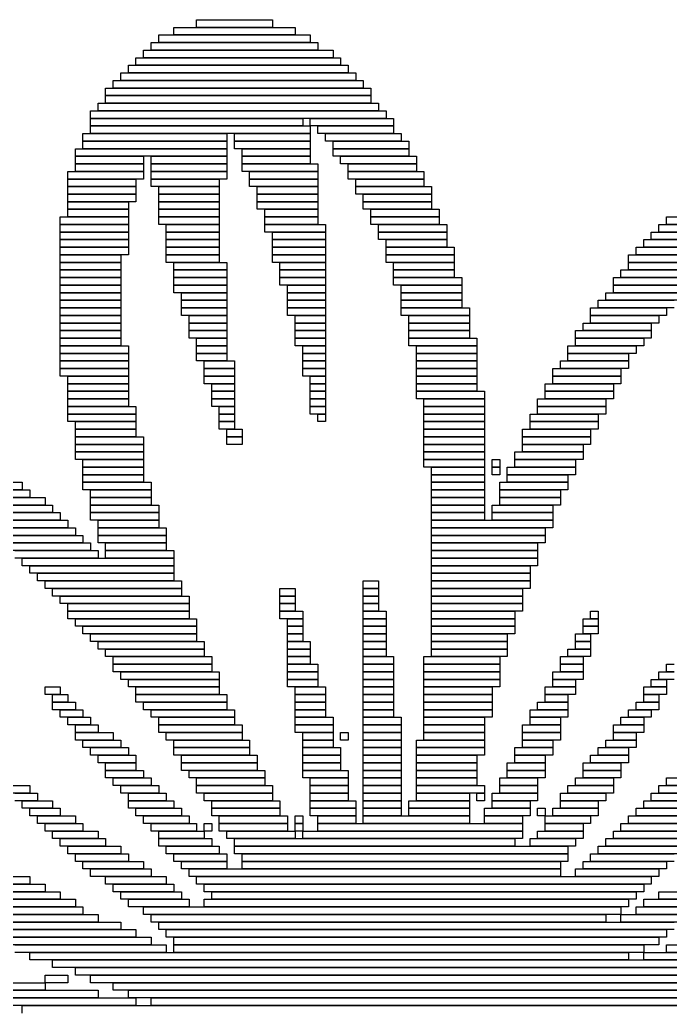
# Model space of a CAD drawing. Extents: x 369 to 655, y 312 to 713.
# Drawn here: x 464.7 to 550.5, y 582.5 to 713 of the extents above; entities that cross this region are included whole.
import ezdxf

# ---------------------------------------------------------------- set-up
doc = ezdxf.new("R2010")
doc.units = 0

msp = doc.modelspace()

# ---------------------------------------------------------------- linework, layer by layer
for p, q in [((488, 713), (498, 713)), ((488, 712), (488, 713)), ((498, 713), (498, 712)), ((485, 712), (501, 712)), ((485, 711), (485, 712)), ((498, 712), (488, 712)), ((501, 712), (501, 711)), ((482, 710), (504, 710)), ((482, 709), (482, 710)), ((483, 711), (503, 711)), ((483, 710), (483, 711)), ((503, 710), (483, 710)), ((501, 711), (485, 711)), ((503, 711), (503, 710)), ((504, 710), (504, 709)), ((481, 709), (506, 709)), ((481, 708), (481, 709)), ((504, 709), (482, 709)), ((506, 709), (506, 708)), ((480, 708), (507, 708)), ((480, 707), (480, 708)), ((506, 708), (481, 708)), ((507, 708), (507, 707)), ((479, 707), (508, 707)), ((479, 706), (479, 707)), ((507, 707), (480, 707)), ((508, 707), (508, 706)), ((477, 705), (510, 705)), ((477, 704), (477, 705)), ((478, 706), (509, 706)), ((478, 705), (478, 706)), ((509, 705), (478, 705)), ((508, 706), (479, 706)), ((509, 706), (509, 705)), ((510, 705), (510, 704)), ((476, 704), (511, 704)), ((476, 703), (476, 704)), ((510, 704), (477, 704)), ((511, 704), (511, 703)), ((511, 703), (476, 703)), ((476, 703), (511, 703)), ((476, 702), (476, 703)), ((511, 703), (511, 702)), ((474, 701), (513, 701)), ((474, 700), (474, 701)), ((475, 702), (512, 702)), ((475, 701), (475, 702)), ((512, 701), (475, 701)), ((511, 702), (476, 702)), ((512, 702), (512, 701)), ((513, 701), (513, 700)), ((513, 700), (474, 700)), ((474, 700), (502, 700)), ((474, 699), (474, 700)), ((502, 700), (502, 699)), ((503, 700), (514, 700)), ((503, 699), (503, 700)), ((514, 700), (514, 699)), ((502, 699), (474, 699)), ((474, 699), (503, 699)), ((474, 698), (474, 699)), ((514, 699), (503, 699)), ((503, 699), (503, 698)), ((504, 699), (514, 699)), ((504, 698), (504, 699)), ((514, 699), (514, 698)), ((473, 698), (492, 698)), ((473, 697), (473, 698)), ((492, 697), (473, 697)), ((473, 697), (492, 697)), ((473, 696), (473, 697)), ((503, 698), (474, 698)), ((492, 698), (492, 697)), ((492, 697), (492, 696)), ((493, 698), (503, 698)), ((493, 697), (493, 698)), ((503, 697), (493, 697)), ((493, 697), (503, 697)), ((493, 696), (493, 697)), ((503, 698), (503, 697)), ((503, 697), (503, 696)), ((514, 698), (504, 698)), ((505, 698), (515, 698)), ((505, 697), (505, 698)), ((515, 697), (505, 697)), ((506, 697), (516, 697)), ((506, 696), (506, 697)), ((515, 698), (515, 697)), ((516, 697), (516, 696)), ((472, 696), (492, 696)), ((472, 695), (472, 696)), ((492, 696), (473, 696)), ((492, 696), (492, 695)), ((503, 696), (493, 696)), ((494, 696), (503, 696)), ((494, 695), (494, 696)), ((503, 696), (503, 695)), ((516, 696), (506, 696)), ((506, 696), (516, 696)), ((506, 695), (506, 696)), ((516, 696), (516, 695)), ((492, 695), (472, 695)), ((472, 695), (481, 695)), ((472, 694), (472, 695)), ((481, 695), (481, 694)), ((482, 695), (492, 695)), ((482, 694), (482, 695)), ((492, 695), (492, 694)), ((503, 695), (494, 695)), ((494, 695), (503, 695)), ((494, 694), (494, 695)), ((503, 695), (503, 694)), ((516, 695), (506, 695)), ((507, 695), (517, 695)), ((507, 694), (507, 695)), ((517, 695), (517, 694)), ((471, 693), (481, 693)), ((471, 692), (471, 693)), ((481, 694), (472, 694)), ((472, 694), (481, 694)), ((472, 693), (472, 694)), ((481, 693), (472, 693)), ((481, 694), (481, 693)), ((481, 693), (481, 692)), ((492, 694), (482, 694)), ((482, 694), (492, 694)), ((482, 693), (482, 694)), ((492, 693), (482, 693)), ((482, 693), (492, 693)), ((482, 692), (482, 693)), ((492, 694), (492, 693)), ((492, 693), (492, 692)), ((503, 694), (494, 694)), ((494, 694), (504, 694)), ((494, 693), (494, 694)), ((504, 693), (494, 693)), ((495, 693), (504, 693)), ((495, 692), (495, 693)), ((504, 694), (504, 693)), ((504, 693), (504, 692)), ((517, 694), (507, 694)), ((508, 694), (517, 694)), ((508, 693), (508, 694)), ((517, 693), (508, 693)), ((508, 693), (518, 693)), ((508, 692), (508, 693)), ((517, 694), (517, 693)), ((518, 693), (518, 692)), ((481, 692), (471, 692)), ((471, 692), (480, 692)), ((471, 691), (471, 692)), ((480, 692), (480, 691)), ((492, 692), (482, 692)), ((482, 692), (491, 692)), ((482, 691), (482, 692)), ((491, 692), (491, 691)), ((504, 692), (495, 692)), ((495, 692), (504, 692)), ((495, 691), (495, 692)), ((504, 692), (504, 691)), ((518, 692), (508, 692)), ((509, 692), (518, 692)), ((509, 691), (509, 692)), ((518, 692), (518, 691)), ((480, 691), (471, 691)), ((471, 691), (480, 691)), ((471, 690), (471, 691)), ((480, 691), (480, 690)), ((491, 691), (482, 691)), ((483, 691), (491, 691)), ((483, 690), (483, 691)), ((491, 691), (491, 690)), ((504, 691), (495, 691)), ((496, 691), (504, 691)), ((496, 690), (496, 691)), ((504, 691), (504, 690)), ((518, 691), (509, 691)), ((509, 691), (519, 691)), ((509, 690), (509, 691)), ((519, 691), (519, 690)), ((480, 690), (471, 690)), ((471, 690), (480, 690)), ((471, 689), (471, 690)), ((480, 690), (480, 689)), ((491, 690), (483, 690)), ((483, 690), (491, 690)), ((483, 689), (483, 690)), ((491, 690), (491, 689)), ((504, 690), (496, 690)), ((496, 690), (504, 690)), ((496, 689), (496, 690)), ((504, 690), (504, 689)), ((519, 690), (509, 690)), ((510, 690), (519, 690)), ((510, 689), (510, 690)), ((519, 690), (519, 689)), ((480, 689), (471, 689)), ((471, 689), (479, 689)), ((471, 688), (471, 689)), ((479, 688), (471, 688)), ((471, 688), (479, 688)), ((471, 687), (471, 688)), ((479, 689), (479, 688)), ((479, 688), (479, 687)), ((491, 689), (483, 689)), ((483, 689), (491, 689)), ((483, 688), (483, 689)), ((491, 688), (483, 688)), ((483, 688), (491, 688)), ((483, 687), (483, 688)), ((491, 689), (491, 688)), ((491, 688), (491, 687)), ((504, 689), (496, 689)), ((496, 689), (504, 689)), ((496, 688), (496, 689)), ((504, 688), (496, 688)), ((497, 688), (504, 688)), ((497, 687), (497, 688)), ((504, 689), (504, 688)), ((504, 688), (504, 687)), ((519, 689), (510, 689)), ((510, 689), (519, 689)), ((510, 688), (510, 689)), ((519, 688), (510, 688)), ((511, 688), (520, 688)), ((511, 687), (511, 688)), ((519, 689), (519, 688)), ((520, 688), (520, 687)), ((470, 687), (479, 687)), ((470, 686), (470, 687)), ((479, 687), (471, 687)), ((479, 687), (479, 686)), ((491, 687), (483, 687)), ((483, 687), (491, 687)), ((483, 686), (483, 687)), ((491, 687), (491, 686)), ((504, 687), (497, 687)), ((497, 687), (504, 687)), ((497, 686), (497, 687)), ((504, 687), (504, 686)), ((520, 687), (511, 687)), ((511, 687), (520, 687)), ((511, 686), (511, 687)), ((520, 687), (520, 686)), ((550, 687), (562, 687)), ((550, 686), (550, 687)), ((479, 686), (470, 686)), ((470, 686), (479, 686)), ((470, 685), (470, 686)), ((479, 686), (479, 685)), ((491, 686), (483, 686)), ((484, 686), (491, 686)), ((484, 685), (484, 686)), ((491, 686), (491, 685)), ((504, 686), (497, 686)), ((497, 686), (505, 686)), ((497, 685), (497, 686)), ((505, 686), (505, 685)), ((520, 686), (511, 686)), ((512, 686), (521, 686)), ((512, 685), (512, 686)), ((521, 686), (521, 685)), ((549, 686), (561, 686)), ((549, 685), (549, 686)), ((562, 686), (550, 686)), ((479, 685), (470, 685)), ((470, 685), (479, 685)), ((470, 684), (470, 685)), ((479, 684), (470, 684)), ((470, 684), (479, 684)), ((470, 683), (470, 684)), ((479, 685), (479, 684)), ((479, 684), (479, 683)), ((491, 685), (484, 685)), ((484, 685), (491, 685)), ((484, 684), (484, 685)), ((491, 684), (484, 684)), ((484, 684), (491, 684)), ((484, 683), (484, 684)), ((491, 685), (491, 684)), ((491, 684), (491, 683)), ((505, 685), (497, 685)), ((498, 685), (505, 685)), ((498, 684), (498, 685)), ((505, 684), (498, 684)), ((498, 684), (505, 684)), ((498, 683), (498, 684)), ((505, 685), (505, 684)), ((505, 684), (505, 683)), ((521, 685), (512, 685)), ((512, 685), (521, 685)), ((512, 684), (512, 685)), ((521, 684), (512, 684)), ((513, 684), (521, 684)), ((513, 683), (513, 684)), ((521, 685), (521, 684)), ((521, 684), (521, 683)), ((547, 684), (558, 684)), ((547, 683), (547, 684)), ((548, 685), (560, 685)), ((548, 684), (548, 685)), ((560, 684), (548, 684)), ((561, 685), (549, 685)), ((479, 683), (470, 683)), ((470, 683), (479, 683)), ((470, 682), (470, 683)), ((479, 683), (479, 682)), ((491, 683), (484, 683)), ((484, 683), (491, 683)), ((484, 682), (484, 683)), ((491, 683), (491, 682)), ((505, 683), (498, 683)), ((498, 683), (505, 683)), ((498, 682), (498, 683)), ((505, 683), (505, 682)), ((521, 683), (513, 683)), ((513, 683), (522, 683)), ((513, 682), (513, 683)), ((522, 683), (522, 682)), ((546, 683), (557, 683)), ((546, 682), (546, 683)), ((558, 683), (547, 683)), ((479, 682), (470, 682)), ((470, 682), (478, 682)), ((470, 681), (470, 682)), ((478, 682), (478, 681)), ((491, 682), (484, 682)), ((484, 682), (491, 682)), ((484, 681), (484, 682)), ((491, 682), (491, 681)), ((505, 682), (498, 682)), ((498, 682), (505, 682)), ((498, 681), (498, 682)), ((505, 682), (505, 681)), ((522, 682), (513, 682)), ((513, 682), (522, 682)), ((513, 681), (513, 682)), ((522, 682), (522, 681)), ((545, 682), (556, 682)), ((545, 681), (545, 682)), ((557, 682), (546, 682)), ((478, 681), (470, 681)), ((470, 681), (478, 681)), ((470, 680), (470, 681)), ((478, 680), (470, 680)), ((470, 680), (478, 680)), ((470, 679), (470, 680)), ((478, 681), (478, 680)), ((478, 680), (478, 679)), ((491, 681), (484, 681)), ((485, 681), (492, 681)), ((485, 680), (485, 681)), ((492, 680), (485, 680)), ((485, 680), (492, 680)), ((485, 679), (485, 680)), ((492, 681), (492, 680)), ((492, 680), (492, 679)), ((505, 681), (498, 681)), ((499, 681), (505, 681)), ((499, 680), (499, 681)), ((505, 680), (499, 680)), ((499, 680), (505, 680)), ((499, 679), (499, 680)), ((505, 681), (505, 680)), ((505, 680), (505, 679)), ((522, 681), (513, 681)), ((514, 681), (522, 681)), ((514, 680), (514, 681)), ((522, 680), (514, 680)), ((514, 680), (522, 680)), ((514, 679), (514, 680)), ((522, 681), (522, 680)), ((522, 680), (522, 679)), ((544, 680), (554, 680)), ((544, 679), (544, 680)), ((556, 681), (545, 681)), ((545, 681), (555, 681)), ((545, 680), (545, 681)), ((555, 680), (545, 680)), ((478, 679), (470, 679)), ((470, 679), (478, 679)), ((470, 678), (470, 679)), ((478, 679), (478, 678)), ((492, 679), (485, 679)), ((485, 679), (492, 679)), ((485, 678), (485, 679)), ((492, 679), (492, 678)), ((505, 679), (499, 679)), ((499, 679), (505, 679)), ((499, 678), (499, 679)), ((505, 679), (505, 678)), ((522, 679), (514, 679)), ((514, 679), (523, 679)), ((514, 678), (514, 679)), ((523, 679), (523, 678)), ((543, 679), (553, 679)), ((543, 678), (543, 679)), ((554, 679), (544, 679)), ((478, 678), (470, 678)), ((470, 678), (478, 678)), ((470, 677), (470, 678)), ((478, 678), (478, 677)), ((492, 678), (485, 678)), ((485, 678), (492, 678)), ((485, 677), (485, 678)), ((492, 678), (492, 677)), ((505, 678), (499, 678)), ((500, 678), (505, 678)), ((500, 677), (500, 678)), ((505, 678), (505, 677)), ((523, 678), (514, 678)), ((515, 678), (523, 678)), ((515, 677), (515, 678)), ((523, 678), (523, 677)), ((553, 678), (543, 678)), ((543, 678), (552, 678)), ((543, 677), (543, 678)), ((478, 677), (470, 677)), ((470, 677), (478, 677)), ((470, 676), (470, 677)), ((478, 676), (470, 676)), ((470, 676), (478, 676)), ((470, 675), (470, 676)), ((478, 677), (478, 676)), ((478, 676), (478, 675)), ((492, 677), (485, 677)), ((486, 677), (492, 677)), ((486, 676), (486, 677)), ((492, 676), (486, 676)), ((486, 676), (492, 676)), ((486, 675), (486, 676)), ((492, 677), (492, 676)), ((492, 676), (492, 675)), ((505, 677), (500, 677)), ((500, 677), (505, 677)), ((500, 676), (500, 677)), ((505, 676), (500, 676)), ((500, 676), (505, 676)), ((500, 675), (500, 676)), ((505, 677), (505, 676)), ((505, 676), (505, 675)), ((523, 677), (515, 677)), ((515, 677), (523, 677)), ((515, 676), (515, 677)), ((523, 676), (515, 676)), ((515, 676), (523, 676)), ((515, 675), (515, 676)), ((523, 677), (523, 676)), ((523, 676), (523, 675)), ((541, 676), (551, 676)), ((541, 675), (541, 676)), ((542, 677), (552, 677)), ((542, 676), (542, 677)), ((552, 676), (542, 676)), ((552, 677), (543, 677)), ((478, 675), (470, 675)), ((470, 675), (478, 675)), ((470, 674), (470, 675)), ((478, 675), (478, 674)), ((492, 675), (486, 675)), ((486, 675), (492, 675)), ((486, 674), (486, 675)), ((492, 675), (492, 674)), ((505, 675), (500, 675)), ((500, 675), (505, 675)), ((500, 674), (500, 675)), ((505, 675), (505, 674)), ((523, 675), (515, 675)), ((515, 675), (524, 675)), ((515, 674), (515, 675)), ((524, 675), (524, 674)), ((540, 675), (550, 675)), ((540, 674), (540, 675)), ((551, 675), (541, 675)), ((550, 675), (550, 674)), ((478, 674), (470, 674)), ((470, 674), (478, 674)), ((470, 673), (470, 674)), ((478, 674), (478, 673)), ((492, 674), (486, 674)), ((487, 674), (492, 674)), ((487, 673), (487, 674)), ((492, 674), (492, 673)), ((505, 674), (500, 674)), ((501, 674), (505, 674)), ((501, 673), (501, 674)), ((505, 674), (505, 673)), ((524, 674), (515, 674)), ((516, 674), (524, 674)), ((516, 673), (516, 674)), ((524, 674), (524, 673)), ((550, 674), (540, 674)), ((540, 674), (549, 674)), ((540, 673), (540, 674)), ((549, 674), (549, 673)), ((478, 673), (470, 673)), ((470, 673), (478, 673)), ((470, 672), (470, 673)), ((478, 673), (478, 672)), ((492, 673), (487, 673)), ((487, 673), (492, 673)), ((487, 672), (487, 673)), ((492, 673), (492, 672)), ((505, 673), (501, 673)), ((501, 673), (505, 673)), ((501, 672), (501, 673)), ((505, 673), (505, 672)), ((524, 673), (516, 673)), ((516, 673), (524, 673)), ((516, 672), (516, 673)), ((524, 673), (524, 672)), ((539, 673), (548, 673)), ((539, 672), (539, 673)), ((549, 673), (540, 673)), ((548, 673), (548, 672)), ((478, 672), (470, 672)), ((470, 672), (478, 672)), ((470, 671), (470, 672)), ((478, 671), (470, 671)), ((470, 671), (478, 671)), ((470, 670), (470, 671)), ((478, 672), (478, 671)), ((478, 671), (478, 670)), ((492, 672), (487, 672)), ((487, 672), (492, 672)), ((487, 671), (487, 672)), ((492, 671), (487, 671)), ((488, 671), (492, 671)), ((488, 670), (488, 671)), ((492, 672), (492, 671)), ((492, 671), (492, 670)), ((505, 672), (501, 672)), ((501, 672), (505, 672)), ((501, 671), (501, 672)), ((505, 671), (501, 671)), ((501, 671), (505, 671)), ((501, 670), (501, 671)), ((505, 672), (505, 671)), ((505, 671), (505, 670)), ((524, 672), (516, 672)), ((516, 672), (524, 672)), ((516, 671), (516, 672)), ((524, 671), (516, 671)), ((516, 671), (525, 671)), ((516, 670), (516, 671)), ((524, 672), (524, 671)), ((525, 671), (525, 670)), ((538, 672), (548, 672)), ((538, 671), (538, 672)), ((548, 671), (538, 671)), ((538, 671), (547, 671)), ((538, 670), (538, 671)), ((548, 672), (539, 672)), ((547, 671), (547, 670)), ((548, 672), (548, 671)), ((478, 670), (470, 670)), ((470, 670), (479, 670)), ((470, 669), (470, 670)), ((479, 670), (479, 669)), ((492, 670), (488, 670)), ((488, 670), (492, 670)), ((488, 669), (488, 670)), ((492, 670), (492, 669)), ((505, 670), (501, 670)), ((502, 670), (505, 670)), ((502, 669), (502, 670)), ((505, 670), (505, 669)), ((525, 670), (516, 670)), ((517, 670), (525, 670)), ((517, 669), (517, 670)), ((525, 670), (525, 669)), ((537, 670), (546, 670)), ((537, 669), (537, 670)), ((547, 670), (538, 670)), ((546, 670), (546, 669)), ((479, 669), (470, 669)), ((470, 669), (479, 669)), ((470, 668), (470, 669)), ((479, 669), (479, 668)), ((492, 669), (488, 669)), ((488, 669), (492, 669)), ((488, 668), (488, 669)), ((492, 669), (492, 668)), ((505, 669), (502, 669)), ((502, 669), (505, 669)), ((502, 668), (502, 669)), ((505, 669), (505, 668)), ((525, 669), (517, 669)), ((517, 669), (525, 669)), ((517, 668), (517, 669)), ((525, 669), (525, 668)), ((546, 669), (537, 669)), ((537, 669), (545, 669)), ((537, 668), (537, 669)), ((545, 669), (545, 668)), ((479, 668), (470, 668)), ((470, 668), (479, 668)), ((470, 667), (470, 668)), ((479, 667), (470, 667)), ((470, 667), (479, 667)), ((470, 666), (470, 667)), ((479, 668), (479, 667)), ((479, 667), (479, 666)), ((492, 668), (488, 668)), ((489, 668), (493, 668)), ((489, 667), (489, 668)), ((493, 667), (489, 667)), ((489, 667), (493, 667)), ((489, 666), (489, 667)), ((493, 668), (493, 667)), ((493, 667), (493, 666)), ((505, 668), (502, 668)), ((502, 668), (505, 668)), ((502, 667), (502, 668)), ((505, 667), (502, 667)), ((502, 667), (505, 667)), ((502, 666), (502, 667)), ((505, 668), (505, 667)), ((505, 667), (505, 666)), ((525, 668), (517, 668)), ((517, 668), (525, 668)), ((517, 667), (517, 668)), ((525, 667), (517, 667)), ((517, 667), (525, 667)), ((517, 666), (517, 667)), ((525, 668), (525, 667)), ((525, 667), (525, 666)), ((535, 667), (544, 667)), ((535, 666), (535, 667)), ((536, 668), (545, 668)), ((536, 667), (536, 668)), ((545, 667), (536, 667)), ((545, 668), (537, 668)), ((544, 667), (544, 666)), ((545, 668), (545, 667)), ((479, 666), (470, 666)), ((471, 666), (479, 666)), ((471, 665), (471, 666)), ((479, 666), (479, 665)), ((493, 666), (489, 666)), ((489, 666), (493, 666)), ((489, 665), (489, 666)), ((493, 666), (493, 665)), ((505, 666), (502, 666)), ((503, 666), (505, 666)), ((503, 665), (503, 666)), ((505, 666), (505, 665)), ((525, 666), (517, 666)), ((517, 666), (525, 666)), ((517, 665), (517, 666)), ((525, 666), (525, 665)), ((544, 666), (535, 666)), ((535, 666), (544, 666)), ((535, 665), (535, 666)), ((544, 666), (544, 665)), ((479, 665), (471, 665)), ((471, 665), (479, 665)), ((471, 664), (471, 665)), ((479, 665), (479, 664)), ((493, 665), (489, 665)), ((490, 665), (493, 665)), ((490, 664), (490, 665)), ((493, 665), (493, 664)), ((505, 665), (503, 665)), ((503, 665), (505, 665)), ((503, 664), (503, 665)), ((505, 665), (505, 664)), ((525, 665), (517, 665)), ((517, 665), (525, 665)), ((517, 664), (517, 665)), ((525, 665), (525, 664)), ((534, 665), (543, 665)), ((534, 664), (534, 665)), ((544, 665), (535, 665)), ((543, 665), (543, 664)), ((479, 664), (471, 664)), ((471, 664), (479, 664)), ((471, 663), (471, 664)), ((479, 663), (471, 663)), ((471, 663), (479, 663)), ((471, 662), (471, 663)), ((479, 664), (479, 663)), ((479, 663), (479, 662)), ((493, 664), (490, 664)), ((490, 664), (493, 664)), ((490, 663), (490, 664)), ((493, 663), (490, 663)), ((490, 663), (493, 663)), ((490, 662), (490, 663)), ((493, 664), (493, 663)), ((493, 663), (493, 662)), ((505, 664), (503, 664)), ((503, 664), (505, 664)), ((503, 663), (503, 664)), ((505, 663), (503, 663)), ((503, 663), (505, 663)), ((503, 662), (503, 663)), ((505, 664), (505, 663)), ((505, 663), (505, 662)), ((525, 664), (517, 664)), ((517, 664), (526, 664)), ((517, 663), (517, 664)), ((526, 663), (517, 663)), ((518, 663), (526, 663)), ((518, 662), (518, 663)), ((526, 664), (526, 663)), ((526, 663), (526, 662)), ((533, 663), (542, 663)), ((533, 662), (533, 663)), ((543, 664), (534, 664)), ((534, 664), (543, 664)), ((534, 663), (534, 664)), ((543, 663), (534, 663)), ((542, 663), (542, 662)), ((543, 664), (543, 663)), ((479, 662), (471, 662)), ((471, 662), (480, 662)), ((471, 661), (471, 662)), ((480, 662), (480, 661)), ((493, 662), (490, 662)), ((491, 662), (493, 662)), ((491, 661), (491, 662)), ((493, 662), (493, 661)), ((505, 662), (503, 662)), ((503, 662), (505, 662)), ((503, 661), (503, 662)), ((505, 662), (505, 661)), ((526, 662), (518, 662)), ((518, 662), (526, 662)), ((518, 661), (518, 662)), ((526, 662), (526, 661)), ((542, 662), (533, 662)), ((533, 662), (542, 662)), ((533, 661), (533, 662)), ((542, 662), (542, 661)), ((480, 661), (471, 661)), ((471, 661), (480, 661)), ((471, 660), (471, 661)), ((480, 661), (480, 660)), ((493, 661), (491, 661)), ((491, 661), (493, 661)), ((491, 660), (491, 661)), ((493, 661), (493, 660)), ((505, 661), (503, 661)), ((504, 661), (505, 661)), ((504, 660), (504, 661)), ((505, 661), (505, 660)), ((526, 661), (518, 661)), ((518, 661), (526, 661)), ((518, 660), (518, 661)), ((526, 661), (526, 660)), ((532, 661), (541, 661)), ((532, 660), (532, 661)), ((542, 661), (533, 661)), ((541, 661), (541, 660)), ((480, 660), (471, 660)), ((472, 660), (480, 660)), ((472, 659), (472, 660)), ((480, 660), (480, 659)), ((493, 660), (491, 660)), ((491, 660), (493, 660)), ((491, 659), (491, 660)), ((493, 660), (493, 659)), ((505, 660), (504, 660)), ((526, 660), (518, 660)), ((518, 660), (526, 660)), ((518, 659), (518, 660)), ((526, 660), (526, 659)), ((541, 660), (532, 660)), ((532, 660), (541, 660)), ((532, 659), (532, 660)), ((541, 660), (541, 659)), ((480, 659), (472, 659)), ((472, 659), (480, 659)), ((472, 658), (472, 659)), ((480, 658), (472, 658)), ((472, 658), (481, 658)), ((472, 657), (472, 658)), ((480, 659), (480, 658)), ((481, 658), (481, 657)), ((493, 659), (491, 659)), ((492, 659), (494, 659)), ((492, 658), (492, 659)), ((494, 658), (492, 658)), ((492, 658), (494, 658)), ((492, 657), (492, 658)), ((494, 659), (494, 658)), ((494, 658), (494, 657)), ((526, 659), (518, 659)), ((518, 659), (526, 659)), ((518, 658), (518, 659)), ((526, 658), (518, 658)), ((518, 658), (526, 658)), ((518, 657), (518, 658)), ((526, 659), (526, 658)), ((526, 658), (526, 657)), ((531, 659), (540, 659)), ((531, 658), (531, 659)), ((540, 658), (531, 658)), ((531, 658), (540, 658)), ((531, 657), (531, 658)), ((541, 659), (532, 659)), ((540, 659), (540, 658)), ((540, 658), (540, 657)), ((481, 657), (472, 657)), ((472, 657), (481, 657)), ((472, 656), (472, 657)), ((481, 657), (481, 656)), ((494, 657), (492, 657)), ((526, 657), (518, 657)), ((518, 657), (526, 657)), ((518, 656), (518, 657)), ((526, 657), (526, 656)), ((540, 657), (531, 657)), ((531, 657), (539, 657)), ((531, 656), (531, 657)), ((539, 657), (539, 656)), ((481, 656), (472, 656)), ((472, 656), (481, 656)), ((472, 655), (472, 656)), ((481, 656), (481, 655)), ((526, 656), (518, 656)), ((518, 656), (526, 656)), ((518, 655), (518, 656)), ((526, 656), (526, 655)), ((530, 656), (539, 656)), ((530, 655), (530, 656)), ((539, 656), (531, 656)), ((539, 656), (539, 655)), ((481, 655), (472, 655)), ((473, 655), (481, 655)), ((473, 654), (473, 655)), ((481, 654), (473, 654)), ((473, 654), (481, 654)), ((473, 653), (473, 654)), ((481, 655), (481, 654)), ((481, 654), (481, 653)), ((526, 655), (518, 655)), ((518, 655), (526, 655)), ((518, 654), (518, 655)), ((526, 654), (518, 654)), ((519, 654), (526, 654)), ((519, 653), (519, 654)), ((526, 655), (526, 654)), ((526, 654), (526, 653)), ((527, 655), (528, 655)), ((527, 654), (527, 655)), ((528, 654), (527, 654)), ((527, 654), (528, 654)), ((527, 653), (527, 654)), ((528, 655), (528, 654)), ((528, 654), (528, 653)), ((529, 654), (538, 654)), ((529, 653), (529, 654)), ((539, 655), (530, 655)), ((530, 655), (538, 655)), ((530, 654), (530, 655)), ((538, 654), (530, 654)), ((538, 655), (538, 654)), ((538, 654), (538, 653)), ((481, 653), (473, 653)), ((473, 653), (481, 653)), ((473, 652), (473, 653)), ((481, 653), (481, 652)), ((526, 653), (519, 653)), ((519, 653), (526, 653)), ((519, 652), (519, 653)), ((526, 653), (526, 652)), ((528, 653), (527, 653)), ((538, 653), (529, 653)), ((529, 653), (537, 653)), ((529, 652), (529, 653)), ((537, 653), (537, 652)), ((452, 652), (465, 652)), ((465, 652), (465, 651)), ((481, 652), (473, 652)), ((473, 652), (482, 652)), ((473, 651), (473, 652)), ((482, 652), (482, 651)), ((526, 652), (519, 652)), ((519, 652), (526, 652)), ((519, 651), (519, 652)), ((526, 652), (526, 651)), ((528, 652), (537, 652)), ((528, 651), (528, 652)), ((537, 652), (529, 652)), ((537, 652), (537, 651)), ((465, 651), (452, 651)), ((454, 651), (466, 651)), ((466, 650), (454, 650)), ((455, 650), (468, 650)), ((466, 651), (466, 650)), ((468, 650), (468, 649)), ((482, 651), (473, 651)), ((474, 651), (482, 651)), ((474, 650), (474, 651)), ((482, 650), (474, 650)), ((474, 650), (482, 650)), ((474, 649), (474, 650)), ((482, 651), (482, 650)), ((482, 650), (482, 649)), ((526, 651), (519, 651)), ((519, 651), (526, 651)), ((519, 650), (519, 651)), ((526, 650), (519, 650)), ((519, 650), (526, 650)), ((519, 649), (519, 650)), ((526, 651), (526, 650)), ((526, 650), (526, 649)), ((537, 651), (528, 651)), ((528, 651), (536, 651)), ((528, 650), (528, 651)), ((536, 650), (528, 650)), ((528, 650), (536, 650)), ((528, 649), (528, 650)), ((536, 651), (536, 650)), ((536, 650), (536, 649)), ((468, 649), (455, 649)), ((456, 649), (469, 649)), ((469, 649), (469, 648)), ((482, 649), (474, 649)), ((474, 649), (483, 649)), ((474, 648), (474, 649)), ((483, 649), (483, 648)), ((526, 649), (519, 649)), ((519, 649), (526, 649)), ((519, 648), (519, 649)), ((526, 649), (526, 648)), ((527, 649), (535, 649)), ((527, 648), (527, 649)), ((536, 649), (528, 649)), ((535, 649), (535, 648)), ((469, 648), (456, 648)), ((458, 648), (470, 648)), ((470, 648), (470, 647)), ((483, 648), (474, 648)), ((474, 648), (483, 648)), ((474, 647), (474, 648)), ((483, 648), (483, 647)), ((526, 648), (519, 648)), ((519, 648), (526, 648)), ((519, 647), (519, 648)), ((526, 648), (526, 647)), ((535, 648), (527, 648)), ((527, 648), (535, 648)), ((527, 647), (527, 648)), ((535, 648), (535, 647)), ((470, 647), (458, 647)), ((459, 647), (471, 647)), ((471, 646), (459, 646)), ((460, 646), (472, 646)), ((471, 647), (471, 646)), ((472, 646), (472, 645)), ((483, 647), (474, 647)), ((475, 647), (483, 647)), ((475, 646), (475, 647)), ((483, 646), (475, 646)), ((475, 646), (484, 646)), ((475, 645), (475, 646)), ((483, 647), (483, 646)), ((484, 646), (484, 645)), ((526, 647), (519, 647)), ((519, 647), (535, 647)), ((519, 646), (519, 647)), ((535, 646), (519, 646)), ((519, 646), (534, 646)), ((519, 645), (519, 646)), ((535, 647), (527, 647)), ((534, 646), (534, 645)), ((535, 647), (535, 646)), ((472, 645), (460, 645)), ((462, 645), (473, 645)), ((473, 645), (473, 644)), ((484, 645), (475, 645)), ((475, 645), (484, 645)), ((475, 644), (475, 645)), ((484, 645), (484, 644)), ((534, 645), (519, 645)), ((519, 645), (534, 645)), ((519, 644), (519, 645)), ((534, 645), (534, 644)), ((473, 644), (462, 644)), ((463, 644), (474, 644)), ((474, 644), (474, 643)), ((484, 644), (475, 644)), ((476, 644), (484, 644)), ((476, 643), (476, 644)), ((484, 644), (484, 643)), ((534, 644), (519, 644)), ((519, 644), (533, 644)), ((519, 643), (519, 644)), ((533, 644), (533, 643)), ((474, 643), (463, 643)), ((464, 643), (475, 643)), ((475, 643), (475, 642)), ((484, 643), (476, 643)), ((476, 643), (485, 643)), ((476, 642), (476, 643)), ((485, 643), (485, 642)), ((533, 643), (519, 643)), ((519, 643), (533, 643)), ((519, 642), (519, 643)), ((533, 643), (533, 642)), ((475, 642), (464, 642)), ((465, 642), (485, 642)), ((465, 641), (465, 642)), ((485, 641), (465, 641)), ((466, 641), (485, 641)), ((466, 640), (466, 641)), ((485, 642), (476, 642)), ((485, 642), (485, 641)), ((485, 641), (485, 640)), ((533, 642), (519, 642)), ((519, 642), (533, 642)), ((519, 641), (519, 642)), ((533, 641), (519, 641)), ((519, 641), (532, 641)), ((519, 640), (519, 641)), ((532, 641), (532, 640)), ((533, 642), (533, 641)), ((485, 640), (466, 640)), ((467, 640), (485, 640)), ((467, 639), (467, 640)), ((485, 640), (485, 639)), ((532, 640), (519, 640)), ((519, 640), (532, 640)), ((519, 639), (519, 640)), ((532, 640), (532, 639)), ((485, 639), (467, 639)), ((468, 639), (486, 639)), ((468, 638), (468, 639)), ((486, 639), (486, 638)), ((510, 639), (512, 639)), ((510, 638), (510, 639)), ((512, 639), (512, 638)), ((532, 639), (519, 639)), ((519, 639), (532, 639)), ((519, 638), (519, 639)), ((532, 639), (532, 638)), ((486, 638), (468, 638)), ((469, 638), (486, 638)), ((469, 637), (469, 638)), ((486, 637), (469, 637)), ((470, 637), (487, 637)), ((470, 636), (470, 637)), ((486, 638), (486, 637)), ((487, 637), (487, 636)), ((499, 638), (501, 638)), ((499, 637), (499, 638)), ((501, 637), (499, 637)), ((499, 637), (501, 637)), ((499, 636), (499, 637)), ((501, 638), (501, 637)), ((501, 637), (501, 636)), ((512, 638), (510, 638)), ((510, 638), (512, 638)), ((510, 637), (510, 638)), ((512, 637), (510, 637)), ((510, 637), (512, 637)), ((510, 636), (510, 637)), ((512, 638), (512, 637)), ((512, 637), (512, 636)), ((532, 638), (519, 638)), ((519, 638), (531, 638)), ((519, 637), (519, 638)), ((531, 637), (519, 637)), ((519, 637), (531, 637)), ((519, 636), (519, 637)), ((531, 638), (531, 637)), ((531, 637), (531, 636)), ((487, 636), (470, 636)), ((471, 636), (487, 636)), ((471, 635), (471, 636)), ((487, 636), (487, 635)), ((501, 636), (499, 636)), ((499, 636), (501, 636)), ((499, 635), (499, 636)), ((501, 636), (501, 635)), ((512, 636), (510, 636)), ((510, 636), (512, 636)), ((510, 635), (510, 636)), ((512, 636), (512, 635)), ((531, 636), (519, 636)), ((519, 636), (531, 636)), ((519, 635), (519, 636)), ((531, 636), (531, 635)), ((487, 635), (471, 635)), ((471, 635), (487, 635)), ((471, 634), (471, 635)), ((487, 635), (487, 634)), ((501, 635), (499, 635)), ((499, 635), (502, 635)), ((499, 634), (499, 635)), ((502, 635), (502, 634)), ((512, 635), (510, 635)), ((510, 635), (513, 635)), ((510, 634), (510, 635)), ((513, 635), (513, 634)), ((531, 635), (519, 635)), ((519, 635), (530, 635)), ((519, 634), (519, 635)), ((530, 635), (530, 634)), ((540, 635), (541, 635)), ((540, 634), (540, 635)), ((541, 635), (541, 634)), ((487, 634), (471, 634)), ((472, 634), (488, 634)), ((472, 633), (472, 634)), ((488, 633), (472, 633)), ((473, 633), (488, 633)), ((473, 632), (473, 633)), ((488, 634), (488, 633)), ((488, 633), (488, 632)), ((502, 634), (499, 634)), ((500, 634), (502, 634)), ((500, 633), (500, 634)), ((502, 633), (500, 633)), ((500, 633), (502, 633)), ((500, 632), (500, 633)), ((502, 634), (502, 633)), ((502, 633), (502, 632)), ((513, 634), (510, 634)), ((510, 634), (513, 634)), ((510, 633), (510, 634)), ((513, 633), (510, 633)), ((510, 633), (513, 633)), ((510, 632), (510, 633)), ((513, 634), (513, 633)), ((513, 633), (513, 632)), ((530, 634), (519, 634)), ((519, 634), (530, 634)), ((519, 633), (519, 634)), ((530, 633), (519, 633)), ((519, 633), (530, 633)), ((519, 632), (519, 633)), ((530, 634), (530, 633)), ((530, 633), (530, 632)), ((539, 634), (541, 634)), ((539, 633), (539, 634)), ((541, 633), (539, 633)), ((539, 633), (541, 633)), ((539, 632), (539, 633)), ((541, 634), (540, 634)), ((541, 634), (541, 633)), ((541, 633), (541, 632)), ((488, 632), (473, 632)), ((474, 632), (488, 632)), ((474, 631), (474, 632)), ((488, 632), (488, 631)), ((502, 632), (500, 632)), ((500, 632), (502, 632)), ((500, 631), (500, 632)), ((502, 632), (502, 631)), ((513, 632), (510, 632)), ((510, 632), (513, 632)), ((510, 631), (510, 632)), ((513, 632), (513, 631)), ((530, 632), (519, 632)), ((519, 632), (529, 632)), ((519, 631), (519, 632)), ((529, 632), (529, 631)), ((538, 632), (540, 632)), ((538, 631), (538, 632)), ((541, 632), (539, 632)), ((540, 632), (540, 631)), ((488, 631), (474, 631)), ((475, 631), (489, 631)), ((475, 630), (475, 631)), ((489, 631), (489, 630)), ((502, 631), (500, 631)), ((500, 631), (503, 631)), ((500, 630), (500, 631)), ((503, 631), (503, 630)), ((513, 631), (510, 631)), ((510, 631), (513, 631)), ((510, 630), (510, 631)), ((513, 631), (513, 630)), ((529, 631), (519, 631)), ((519, 631), (529, 631)), ((519, 630), (519, 631)), ((529, 631), (529, 630)), ((540, 631), (538, 631)), ((538, 631), (540, 631)), ((538, 630), (538, 631)), ((540, 631), (540, 630)), ((489, 630), (475, 630)), ((476, 630), (489, 630)), ((476, 629), (476, 630)), ((489, 630), (489, 629)), ((503, 630), (500, 630)), ((500, 630), (503, 630)), ((500, 629), (500, 630)), ((503, 630), (503, 629)), ((513, 630), (510, 630)), ((510, 630), (513, 630)), ((510, 629), (510, 630)), ((513, 630), (513, 629)), ((529, 630), (519, 630)), ((519, 630), (529, 630)), ((519, 629), (519, 630)), ((529, 630), (529, 629)), ((537, 630), (540, 630)), ((537, 629), (537, 630)), ((540, 630), (538, 630)), ((540, 630), (540, 629)), ((489, 629), (476, 629)), ((477, 629), (490, 629)), ((477, 628), (477, 629)), ((490, 628), (477, 628)), ((477, 628), (490, 628)), ((477, 627), (477, 628)), ((490, 629), (490, 628)), ((490, 628), (490, 627)), ((503, 629), (500, 629)), ((500, 629), (503, 629)), ((500, 628), (500, 629)), ((503, 628), (500, 628)), ((500, 628), (504, 628)), ((500, 627), (500, 628)), ((503, 629), (503, 628)), ((504, 628), (504, 627)), ((513, 629), (510, 629)), ((510, 629), (514, 629)), ((510, 628), (510, 629)), ((514, 628), (510, 628)), ((510, 628), (514, 628)), ((510, 627), (510, 628)), ((514, 629), (514, 628)), ((514, 628), (514, 627)), ((518, 629), (528, 629)), ((518, 628), (518, 629)), ((528, 628), (518, 628)), ((518, 628), (528, 628)), ((518, 627), (518, 628)), ((529, 629), (519, 629)), ((528, 629), (528, 628)), ((528, 628), (528, 627)), ((536, 629), (539, 629)), ((536, 628), (536, 629)), ((539, 628), (536, 628)), ((536, 628), (539, 628)), ((536, 627), (536, 628)), ((540, 629), (537, 629)), ((539, 629), (539, 628)), ((539, 628), (539, 627)), ((550, 628), (551, 628)), ((550, 627), (550, 628)), ((490, 627), (477, 627)), ((478, 627), (491, 627)), ((478, 626), (478, 627)), ((491, 627), (491, 626)), ((504, 627), (500, 627)), ((500, 627), (504, 627)), ((500, 626), (500, 627)), ((504, 627), (504, 626)), ((514, 627), (510, 627)), ((510, 627), (514, 627)), ((510, 626), (510, 627)), ((514, 627), (514, 626)), ((528, 627), (518, 627)), ((518, 627), (528, 627)), ((518, 626), (518, 627)), ((528, 627), (528, 626)), ((535, 627), (539, 627)), ((535, 626), (535, 627)), ((539, 627), (536, 627)), ((539, 627), (539, 626)), ((549, 627), (551, 627)), ((549, 626), (549, 627)), ((551, 627), (550, 627)), ((491, 626), (478, 626)), ((479, 626), (491, 626)), ((479, 625), (479, 626)), ((491, 626), (491, 625)), ((504, 626), (500, 626)), ((500, 626), (504, 626)), ((500, 625), (500, 626)), ((504, 626), (504, 625)), ((514, 626), (510, 626)), ((510, 626), (514, 626)), ((510, 625), (510, 626)), ((514, 626), (514, 625)), ((528, 626), (518, 626)), ((518, 626), (528, 626)), ((518, 625), (518, 626)), ((528, 626), (528, 625)), ((539, 626), (535, 626)), ((535, 626), (538, 626)), ((535, 625), (535, 626)), ((538, 626), (538, 625)), ((548, 626), (550, 626)), ((548, 625), (548, 626)), ((551, 626), (549, 626)), ((550, 626), (550, 625)), ((468, 625), (470, 625)), ((468, 624), (468, 625)), ((470, 624), (468, 624)), ((469, 624), (471, 624)), ((469, 623), (469, 624)), ((470, 625), (470, 624)), ((471, 624), (471, 623)), ((491, 625), (479, 625)), ((480, 625), (491, 625)), ((480, 624), (480, 625)), ((491, 624), (480, 624)), ((480, 624), (492, 624)), ((480, 623), (480, 624)), ((491, 625), (491, 624)), ((492, 624), (492, 623)), ((504, 625), (500, 625)), ((501, 625), (505, 625)), ((501, 624), (501, 625)), ((505, 624), (501, 624)), ((501, 624), (505, 624)), ((501, 623), (501, 624)), ((505, 625), (505, 624)), ((505, 624), (505, 623)), ((514, 625), (510, 625)), ((510, 625), (514, 625)), ((510, 624), (510, 625)), ((514, 624), (510, 624)), ((510, 624), (514, 624)), ((510, 623), (510, 624)), ((514, 625), (514, 624)), ((514, 624), (514, 623)), ((528, 625), (518, 625)), ((518, 625), (527, 625)), ((518, 624), (518, 625)), ((527, 624), (518, 624)), ((518, 624), (527, 624)), ((518, 623), (518, 624)), ((527, 625), (527, 624)), ((527, 624), (527, 623)), ((534, 625), (538, 625)), ((534, 624), (534, 625)), ((538, 624), (534, 624)), ((534, 624), (537, 624)), ((534, 623), (534, 624)), ((538, 625), (535, 625)), ((537, 624), (537, 623)), ((538, 625), (538, 624)), ((547, 625), (550, 625)), ((547, 624), (547, 625)), ((550, 624), (547, 624)), ((547, 624), (549, 624)), ((547, 623), (547, 624)), ((550, 625), (548, 625)), ((549, 624), (549, 623)), ((550, 625), (550, 624)), ((471, 623), (469, 623)), ((469, 623), (472, 623)), ((469, 622), (469, 623)), ((472, 623), (472, 622)), ((492, 623), (480, 623)), ((481, 623), (492, 623)), ((481, 622), (481, 623)), ((492, 623), (492, 622)), ((505, 623), (501, 623)), ((501, 623), (505, 623)), ((501, 622), (501, 623)), ((505, 623), (505, 622)), ((514, 623), (510, 623)), ((510, 623), (514, 623)), ((510, 622), (510, 623)), ((514, 623), (514, 622)), ((527, 623), (518, 623)), ((518, 623), (527, 623)), ((518, 622), (518, 623)), ((527, 623), (527, 622)), ((533, 623), (537, 623)), ((533, 622), (533, 623)), ((537, 623), (534, 623)), ((537, 623), (537, 622)), ((546, 623), (549, 623)), ((546, 622), (546, 623)), ((549, 623), (547, 623)), ((549, 623), (549, 622)), ((472, 622), (469, 622)), ((470, 622), (473, 622)), ((470, 621), (470, 622)), ((473, 622), (473, 621)), ((492, 622), (481, 622)), ((482, 622), (493, 622)), ((482, 621), (482, 622)), ((493, 622), (493, 621)), ((505, 622), (501, 622)), ((501, 622), (505, 622)), ((501, 621), (501, 622)), ((505, 622), (505, 621)), ((514, 622), (510, 622)), ((510, 622), (514, 622)), ((510, 621), (510, 622)), ((514, 622), (514, 621)), ((527, 622), (518, 622)), ((518, 622), (527, 622)), ((518, 621), (518, 622)), ((527, 622), (527, 621)), ((532, 622), (537, 622)), ((532, 621), (532, 622)), ((537, 622), (533, 622)), ((537, 622), (537, 621)), ((545, 622), (548, 622)), ((545, 621), (545, 622)), ((549, 622), (546, 622)), ((548, 622), (548, 621)), ((473, 621), (470, 621)), ((471, 621), (474, 621)), ((471, 620), (471, 621)), ((474, 620), (471, 620)), ((472, 620), (475, 620)), ((472, 619), (472, 620)), ((474, 621), (474, 620)), ((475, 620), (475, 619)), ((493, 621), (482, 621)), ((483, 621), (493, 621)), ((483, 620), (483, 621)), ((493, 620), (483, 620)), ((483, 620), (494, 620)), ((483, 619), (483, 620)), ((493, 621), (493, 620)), ((494, 620), (494, 619)), ((505, 621), (501, 621)), ((501, 621), (506, 621)), ((501, 620), (501, 621)), ((506, 620), (501, 620)), ((501, 620), (506, 620)), ((501, 619), (501, 620)), ((506, 621), (506, 620)), ((506, 620), (506, 619)), ((514, 621), (510, 621)), ((510, 621), (515, 621)), ((510, 620), (510, 621)), ((515, 620), (510, 620)), ((510, 620), (515, 620)), ((510, 619), (510, 620)), ((515, 621), (515, 620)), ((515, 620), (515, 619)), ((527, 621), (518, 621)), ((518, 621), (526, 621)), ((518, 620), (518, 621)), ((526, 620), (518, 620)), ((518, 620), (526, 620)), ((518, 619), (518, 620)), ((526, 621), (526, 620)), ((526, 620), (526, 619)), ((531, 620), (536, 620)), ((531, 619), (531, 620)), ((537, 621), (532, 621)), ((532, 621), (536, 621)), ((532, 620), (532, 621)), ((536, 620), (532, 620)), ((536, 621), (536, 620)), ((536, 620), (536, 619)), ((543, 620), (547, 620)), ((543, 619), (543, 620)), ((544, 621), (547, 621)), ((544, 620), (544, 621)), ((547, 620), (544, 620)), ((548, 621), (545, 621)), ((547, 621), (547, 620)), ((547, 620), (547, 619)), ((475, 619), (472, 619)), ((472, 619), (477, 619)), ((472, 618), (472, 619)), ((477, 619), (477, 618)), ((494, 619), (483, 619)), ((484, 619), (494, 619)), ((484, 618), (484, 619)), ((494, 619), (494, 618)), ((506, 619), (501, 619)), ((502, 619), (506, 619)), ((502, 618), (502, 619)), ((506, 619), (506, 618)), ((507, 619), (508, 619)), ((507, 618), (507, 619)), ((508, 619), (508, 618)), ((515, 619), (510, 619)), ((510, 619), (515, 619)), ((510, 618), (510, 619)), ((515, 619), (515, 618)), ((526, 619), (518, 619)), ((518, 619), (526, 619)), ((518, 618), (518, 619)), ((526, 619), (526, 618)), ((536, 619), (531, 619)), ((531, 619), (536, 619)), ((531, 618), (531, 619)), ((536, 619), (536, 618)), ((547, 619), (543, 619)), ((543, 619), (546, 619)), ((543, 618), (543, 619)), ((546, 619), (546, 618)), ((477, 618), (472, 618)), ((473, 618), (478, 618)), ((473, 617), (473, 618)), ((478, 618), (478, 617)), ((494, 618), (484, 618)), ((485, 618), (495, 618)), ((485, 617), (485, 618)), ((495, 618), (495, 617)), ((506, 618), (502, 618)), ((502, 618), (506, 618)), ((502, 617), (502, 618)), ((506, 618), (506, 617)), ((508, 618), (507, 618)), ((515, 618), (510, 618)), ((510, 618), (515, 618)), ((510, 617), (510, 618)), ((515, 618), (515, 617)), ((517, 618), (526, 618)), ((517, 617), (517, 618)), ((526, 618), (518, 618)), ((526, 618), (526, 617)), ((536, 618), (531, 618)), ((531, 618), (535, 618)), ((531, 617), (531, 618)), ((535, 618), (535, 617)), ((542, 618), (546, 618)), ((542, 617), (542, 618)), ((546, 618), (543, 618)), ((546, 618), (546, 617)), ((478, 617), (473, 617)), ((474, 617), (479, 617)), ((474, 616), (474, 617)), ((479, 616), (474, 616)), ((475, 616), (480, 616)), ((475, 615), (475, 616)), ((479, 617), (479, 616)), ((480, 616), (480, 615)), ((495, 617), (485, 617)), ((485, 617), (495, 617)), ((485, 616), (485, 617)), ((495, 616), (485, 616)), ((486, 616), (496, 616)), ((486, 615), (486, 616)), ((495, 617), (495, 616)), ((496, 616), (496, 615)), ((506, 617), (502, 617)), ((502, 617), (507, 617)), ((502, 616), (502, 617)), ((507, 616), (502, 616)), ((502, 616), (507, 616)), ((502, 615), (502, 616)), ((507, 617), (507, 616)), ((507, 616), (507, 615)), ((515, 617), (510, 617)), ((510, 617), (515, 617)), ((510, 616), (510, 617)), ((515, 616), (510, 616)), ((510, 616), (515, 616)), ((510, 615), (510, 616)), ((515, 617), (515, 616)), ((515, 616), (515, 615)), ((526, 617), (517, 617)), ((517, 617), (526, 617)), ((517, 616), (517, 617)), ((526, 616), (517, 616)), ((517, 616), (525, 616)), ((517, 615), (517, 616)), ((525, 616), (525, 615)), ((526, 617), (526, 616)), ((530, 617), (535, 617)), ((530, 616), (530, 617)), ((535, 616), (530, 616)), ((530, 616), (534, 616)), ((530, 615), (530, 616)), ((535, 617), (531, 617)), ((534, 616), (534, 615)), ((535, 617), (535, 616)), ((540, 616), (545, 616)), ((540, 615), (540, 616)), ((541, 617), (545, 617)), ((541, 616), (541, 617)), ((545, 616), (541, 616)), ((546, 617), (542, 617)), ((545, 617), (545, 616)), ((545, 616), (545, 615)), ((480, 615), (475, 615)), ((476, 615), (480, 615)), ((476, 614), (476, 615)), ((480, 615), (480, 614)), ((496, 615), (486, 615)), ((486, 615), (496, 615)), ((486, 614), (486, 615)), ((496, 615), (496, 614)), ((507, 615), (502, 615)), ((502, 615), (507, 615)), ((502, 614), (502, 615)), ((507, 615), (507, 614)), ((515, 615), (510, 615)), ((510, 615), (515, 615)), ((510, 614), (510, 615)), ((515, 615), (515, 614)), ((525, 615), (517, 615)), ((517, 615), (525, 615)), ((517, 614), (517, 615)), ((525, 615), (525, 614)), ((529, 615), (534, 615)), ((529, 614), (529, 615)), ((534, 615), (530, 615)), ((534, 615), (534, 614)), ((539, 615), (544, 615)), ((539, 614), (539, 615)), ((545, 615), (540, 615)), ((544, 615), (544, 614)), ((480, 614), (476, 614)), ((476, 614), (481, 614)), ((476, 613), (476, 614)), ((481, 614), (481, 613)), ((496, 614), (486, 614)), ((487, 614), (497, 614)), ((487, 613), (487, 614)), ((497, 614), (497, 613)), ((507, 614), (502, 614)), ((502, 614), (508, 614)), ((502, 613), (502, 614)), ((508, 614), (508, 613)), ((515, 614), (510, 614)), ((510, 614), (515, 614)), ((510, 613), (510, 614)), ((515, 614), (515, 613)), ((525, 614), (517, 614)), ((517, 614), (525, 614)), ((517, 613), (517, 614)), ((525, 614), (525, 613)), ((534, 614), (529, 614)), ((529, 614), (534, 614)), ((529, 613), (529, 614)), ((534, 614), (534, 613)), ((544, 614), (539, 614)), ((539, 614), (544, 614)), ((539, 613), (539, 614)), ((544, 614), (544, 613)), ((481, 613), (476, 613)), ((477, 613), (482, 613)), ((477, 612), (477, 613)), ((482, 613), (482, 612)), ((497, 613), (487, 613)), ((488, 613), (497, 613)), ((488, 612), (488, 613)), ((497, 613), (497, 612)), ((508, 613), (502, 613)), ((503, 613), (508, 613)), ((503, 612), (503, 613)), ((508, 613), (508, 612)), ((515, 613), (510, 613)), ((510, 613), (515, 613)), ((510, 612), (510, 613)), ((515, 613), (515, 612)), ((525, 613), (517, 613)), ((517, 613), (525, 613)), ((517, 612), (517, 613)), ((525, 613), (525, 612)), ((528, 613), (533, 613)), ((528, 612), (528, 613)), ((534, 613), (529, 613)), ((533, 613), (533, 612)), ((538, 613), (543, 613)), ((538, 612), (538, 613)), ((544, 613), (539, 613)), ((543, 613), (543, 612)), ((550, 613), (563, 613)), ((550, 612), (550, 613)), ((463, 612), (466, 612)), ((466, 611), (463, 611)), ((464, 611), (467, 611)), ((466, 612), (466, 611)), ((467, 611), (467, 610)), ((482, 612), (477, 612)), ((478, 612), (483, 612)), ((478, 611), (478, 612)), ((483, 611), (478, 611)), ((479, 611), (484, 611)), ((479, 610), (479, 611)), ((483, 612), (483, 611)), ((484, 611), (484, 610)), ((497, 612), (488, 612)), ((488, 612), (498, 612)), ((488, 611), (488, 612)), ((498, 611), (488, 611)), ((489, 611), (498, 611)), ((489, 610), (489, 611)), ((498, 612), (498, 611)), ((498, 611), (498, 610)), ((508, 612), (503, 612)), ((503, 612), (508, 612)), ((503, 611), (503, 612)), ((508, 611), (503, 611)), ((503, 611), (508, 611)), ((503, 610), (503, 611)), ((508, 612), (508, 611)), ((508, 611), (508, 610)), ((515, 612), (510, 612)), ((510, 612), (515, 612)), ((510, 611), (510, 612)), ((515, 611), (510, 611)), ((510, 611), (515, 611)), ((510, 610), (510, 611)), ((515, 612), (515, 611)), ((515, 611), (515, 610)), ((525, 612), (517, 612)), ((517, 612), (526, 612)), ((517, 611), (517, 612)), ((526, 611), (517, 611)), ((517, 611), (524, 611)), ((517, 610), (517, 611)), ((524, 611), (524, 610)), ((525, 611), (526, 611)), ((525, 610), (525, 611)), ((526, 612), (526, 611)), ((526, 611), (526, 610)), ((527, 611), (533, 611)), ((527, 610), (527, 611)), ((533, 612), (528, 612)), ((528, 612), (533, 612)), ((528, 611), (528, 612)), ((533, 611), (528, 611)), ((533, 612), (533, 611)), ((533, 611), (533, 610)), ((536, 611), (542, 611)), ((536, 610), (536, 611)), ((537, 612), (543, 612)), ((537, 611), (537, 612)), ((543, 611), (537, 611)), ((543, 612), (538, 612)), ((542, 611), (542, 610)), ((543, 612), (543, 611)), ((548, 611), (561, 611)), ((548, 610), (548, 611)), ((549, 612), (562, 612)), ((549, 611), (549, 612)), ((562, 611), (549, 611)), ((563, 612), (550, 612)), ((467, 610), (464, 610)), ((465, 610), (469, 610)), ((465, 609), (465, 610)), ((469, 610), (469, 609)), ((484, 610), (479, 610)), ((479, 610), (485, 610)), ((479, 609), (479, 610)), ((485, 610), (485, 609)), ((498, 610), (489, 610)), ((490, 610), (499, 610)), ((490, 609), (490, 610)), ((499, 610), (499, 609)), ((508, 610), (503, 610)), ((503, 610), (509, 610)), ((503, 609), (503, 610)), ((509, 610), (509, 609)), ((515, 610), (510, 610)), ((510, 610), (515, 610)), ((510, 609), (510, 610)), ((515, 610), (515, 609)), ((516, 610), (524, 610)), ((516, 609), (516, 610)), ((524, 610), (517, 610)), ((524, 610), (524, 609)), ((526, 610), (525, 610)), ((533, 610), (527, 610)), ((527, 610), (532, 610)), ((527, 609), (527, 610)), ((532, 610), (532, 609)), ((542, 610), (536, 610)), ((536, 610), (541, 610)), ((536, 609), (536, 610)), ((541, 610), (541, 609)), ((547, 610), (560, 610)), ((547, 609), (547, 610)), ((561, 610), (548, 610)), ((469, 609), (465, 609)), ((466, 609), (470, 609)), ((466, 608), (466, 609)), ((470, 609), (470, 608)), ((485, 609), (479, 609)), ((480, 609), (486, 609)), ((480, 608), (480, 609)), ((486, 609), (486, 608)), ((499, 609), (490, 609)), ((490, 609), (499, 609)), ((490, 608), (490, 609)), ((499, 609), (499, 608)), ((509, 609), (503, 609)), ((503, 609), (509, 609)), ((503, 608), (503, 609)), ((509, 609), (509, 608)), ((515, 609), (510, 609)), ((510, 609), (515, 609)), ((510, 608), (510, 609)), ((515, 609), (515, 608)), ((524, 609), (516, 609)), ((516, 609), (524, 609)), ((516, 608), (516, 609)), ((524, 609), (524, 608)), ((526, 609), (532, 609)), ((526, 608), (526, 609)), ((532, 609), (527, 609)), ((532, 609), (532, 608)), ((533, 609), (534, 609)), ((533, 608), (533, 609)), ((534, 609), (534, 608)), ((535, 609), (541, 609)), ((535, 608), (535, 609)), ((541, 609), (536, 609)), ((541, 609), (541, 608)), ((546, 609), (558, 609)), ((546, 608), (546, 609)), ((560, 609), (547, 609)), ((470, 608), (466, 608)), ((467, 608), (472, 608)), ((467, 607), (467, 608)), ((472, 607), (467, 607)), ((468, 607), (473, 607)), ((468, 606), (468, 607)), ((472, 608), (472, 607)), ((473, 607), (473, 606)), ((486, 608), (480, 608)), ((481, 608), (487, 608)), ((481, 607), (481, 608)), ((487, 607), (481, 607)), ((482, 607), (488, 607)), ((482, 606), (482, 607)), ((487, 608), (487, 607)), ((488, 607), (488, 606)), ((489, 607), (490, 607)), ((489, 606), (489, 607)), ((499, 608), (490, 608)), ((490, 607), (490, 606)), ((491, 608), (500, 608)), ((491, 607), (491, 608)), ((500, 607), (491, 607)), ((491, 607), (500, 607)), ((491, 606), (491, 607)), ((500, 608), (500, 607)), ((500, 607), (500, 606)), ((501, 608), (502, 608)), ((501, 607), (501, 608)), ((502, 607), (501, 607)), ((501, 607), (502, 607)), ((501, 606), (501, 607)), ((502, 608), (502, 607)), ((502, 607), (502, 606)), ((509, 608), (503, 608)), ((504, 608), (509, 608)), ((504, 607), (504, 608)), ((509, 607), (504, 607)), ((504, 607), (531, 607)), ((504, 606), (504, 607)), ((509, 608), (509, 607)), ((515, 608), (510, 608)), ((510, 608), (524, 608)), ((510, 607), (510, 608)), ((524, 607), (510, 607)), ((524, 608), (516, 608)), ((524, 608), (524, 607)), ((532, 608), (526, 608)), ((526, 608), (531, 608)), ((526, 607), (526, 608)), ((531, 607), (526, 607)), ((531, 608), (531, 607)), ((531, 607), (531, 606)), ((534, 608), (533, 608)), ((534, 608), (540, 608)), ((534, 607), (534, 608)), ((540, 607), (534, 607)), ((534, 607), (539, 607)), ((534, 606), (534, 607)), ((541, 608), (535, 608)), ((539, 607), (539, 606)), ((540, 608), (540, 607)), ((544, 607), (556, 607)), ((544, 606), (544, 607)), ((545, 608), (557, 608)), ((545, 607), (545, 608)), ((557, 607), (545, 607)), ((558, 608), (546, 608)), ((473, 606), (468, 606)), ((469, 606), (475, 606)), ((469, 605), (469, 606)), ((475, 606), (475, 605)), ((488, 606), (482, 606)), ((483, 606), (489, 606)), ((483, 605), (483, 606)), ((490, 606), (489, 606)), ((489, 606), (489, 605)), ((500, 606), (491, 606)), ((492, 606), (501, 606)), ((492, 605), (492, 606)), ((502, 606), (501, 606)), ((501, 606), (501, 605)), ((502, 606), (531, 606)), ((502, 605), (502, 606)), ((531, 606), (504, 606)), ((531, 606), (531, 605)), ((533, 606), (539, 606)), ((533, 605), (533, 606)), ((539, 606), (534, 606)), ((539, 606), (539, 605)), ((543, 606), (555, 606)), ((543, 605), (543, 606)), ((556, 606), (544, 606)), ((475, 605), (469, 605)), ((470, 605), (476, 605)), ((470, 604), (470, 605)), ((476, 605), (476, 604)), ((489, 605), (483, 605)), ((483, 605), (490, 605)), ((483, 604), (483, 605)), ((490, 605), (490, 604)), ((501, 605), (492, 605)), ((493, 605), (530, 605)), ((493, 604), (493, 605)), ((531, 605), (502, 605)), ((530, 605), (530, 604)), ((532, 605), (538, 605)), ((532, 604), (532, 605)), ((539, 605), (533, 605)), ((538, 605), (538, 604)), ((542, 605), (554, 605)), ((542, 604), (542, 605)), ((555, 605), (543, 605)), ((476, 604), (470, 604)), ((471, 604), (478, 604)), ((471, 603), (471, 604)), ((478, 603), (471, 603)), ((472, 603), (479, 603)), ((472, 602), (472, 603)), ((478, 604), (478, 603)), ((479, 603), (479, 602)), ((490, 604), (483, 604)), ((484, 604), (491, 604)), ((484, 603), (484, 604)), ((491, 603), (484, 603)), ((485, 603), (492, 603)), ((485, 602), (485, 603)), ((491, 604), (491, 603)), ((492, 603), (492, 602)), ((530, 604), (493, 604)), ((493, 604), (537, 604)), ((493, 603), (493, 604)), ((537, 603), (493, 603)), ((494, 603), (537, 603)), ((494, 602), (494, 603)), ((538, 604), (532, 604)), ((537, 604), (537, 603)), ((537, 603), (537, 602)), ((540, 603), (551, 603)), ((540, 602), (540, 603)), ((541, 604), (552, 604)), ((541, 603), (541, 604)), ((552, 603), (541, 603)), ((554, 604), (542, 604)), ((479, 602), (472, 602)), ((473, 602), (481, 602)), ((473, 601), (473, 602)), ((481, 602), (481, 601)), ((492, 602), (485, 602)), ((486, 602), (492, 602)), ((486, 601), (486, 602)), ((492, 602), (492, 601)), ((537, 602), (494, 602)), ((494, 602), (536, 602)), ((494, 601), (494, 602)), ((536, 602), (536, 601)), ((539, 602), (550, 602)), ((539, 601), (539, 602)), ((551, 602), (540, 602)), ((550, 602), (550, 601)), ((481, 601), (473, 601)), ((474, 601), (482, 601)), ((474, 600), (474, 601)), ((482, 601), (482, 600)), ((492, 601), (486, 601)), ((487, 601), (536, 601)), ((487, 600), (487, 601)), ((536, 601), (494, 601)), ((536, 601), (536, 600)), ((538, 601), (549, 601)), ((538, 600), (538, 601)), ((550, 601), (539, 601)), ((549, 601), (549, 600)), ((390, 599), (468, 599)), ((392, 600), (466, 600)), ((466, 599), (392, 599)), ((466, 600), (466, 599)), ((468, 599), (468, 598)), ((482, 600), (474, 600)), ((476, 600), (484, 600)), ((476, 599), (476, 600)), ((484, 599), (476, 599)), ((477, 599), (485, 599)), ((477, 598), (477, 599)), ((484, 600), (484, 599)), ((485, 599), (485, 598)), ((536, 600), (487, 600)), ((488, 600), (548, 600)), ((488, 599), (488, 600)), ((548, 599), (488, 599)), ((489, 599), (547, 599)), ((489, 598), (489, 599)), ((549, 600), (538, 600)), ((547, 599), (547, 598)), ((548, 600), (548, 599)), ((388, 598), (470, 598)), ((468, 598), (390, 598)), ((470, 598), (470, 597)), ((485, 598), (477, 598)), ((478, 598), (486, 598)), ((478, 597), (478, 598)), ((486, 598), (486, 597)), ((547, 598), (489, 598)), ((490, 598), (546, 598)), ((490, 597), (490, 598)), ((546, 598), (546, 597)), ((549, 598), (557, 598)), ((549, 597), (549, 598)), ((470, 597), (388, 597)), ((438, 597), (472, 597)), ((472, 597), (472, 596)), ((486, 597), (478, 597)), ((479, 597), (487, 597)), ((479, 596), (479, 597)), ((487, 597), (487, 596)), ((489, 597), (545, 597)), ((489, 596), (489, 597)), ((546, 597), (490, 597)), ((545, 597), (545, 596)), ((547, 597), (555, 597)), ((547, 596), (547, 597)), ((557, 597), (549, 597)), ((472, 596), (438, 596)), ((444, 596), (473, 596)), ((473, 596), (473, 595)), ((487, 596), (479, 596)), ((481, 596), (544, 596)), ((481, 595), (481, 596)), ((545, 596), (489, 596)), ((544, 596), (544, 595)), ((546, 596), (554, 596)), ((546, 595), (546, 596)), ((555, 596), (547, 596)), ((473, 595), (444, 595)), ((448, 595), (475, 595)), ((475, 594), (448, 594)), ((453, 594), (478, 594)), ((475, 595), (475, 594)), ((478, 594), (478, 593)), ((544, 595), (481, 595)), ((482, 595), (542, 595)), ((482, 594), (482, 595)), ((542, 594), (482, 594)), ((483, 594), (551, 594)), ((483, 593), (483, 594)), ((542, 595), (542, 594)), ((544, 595), (553, 595)), ((544, 594), (544, 595)), ((553, 594), (544, 594)), ((554, 595), (546, 595)), ((478, 593), (453, 593)), ((457, 593), (480, 593)), ((480, 593), (480, 592)), ((551, 593), (483, 593)), ((484, 593), (550, 593)), ((484, 592), (484, 593)), ((550, 593), (550, 592)), ((480, 592), (457, 592)), ((460, 592), (482, 592)), ((482, 592), (482, 591)), ((550, 592), (484, 592)), ((485, 592), (549, 592)), ((485, 591), (485, 592)), ((549, 592), (549, 591)), ((482, 591), (460, 591)), ((464, 591), (484, 591)), ((484, 590), (464, 590)), ((466, 590), (545, 590)), ((466, 589), (466, 590)), ((484, 591), (484, 590)), ((549, 591), (485, 591)), ((485, 591), (547, 591)), ((485, 590), (485, 591)), ((547, 590), (485, 590)), ((545, 590), (545, 589)), ((547, 591), (547, 590)), ((547, 590), (560, 590)), ((547, 589), (547, 590)), ((550, 591), (562, 591)), ((550, 590), (550, 591)), ((562, 590), (550, 590)), ((545, 589), (466, 589)), ((469, 589), (568, 589)), ((469, 588), (469, 589)), ((560, 589), (547, 589)), ((568, 588), (469, 588)), ((472, 588), (566, 588)), ((472, 587), (472, 588)), ((453, 586), (468, 586)), ((468, 587), (471, 587)), ((468, 586), (468, 587)), ((471, 586), (468, 586)), ((468, 586), (468, 585)), ((471, 587), (471, 586)), ((566, 587), (472, 587)), ((474, 587), (563, 587)), ((474, 586), (474, 587)), ((563, 586), (474, 586)), ((477, 586), (560, 586)), ((477, 585), (477, 586)), ((468, 585), (453, 585)), ((454, 585), (475, 585)), ((475, 585), (475, 584)), ((560, 585), (477, 585)), ((479, 585), (594, 585)), ((479, 584), (479, 585)), ((475, 584), (454, 584)), ((460, 584), (480, 584)), ((594, 584), (479, 584)), ((480, 584), (480, 583)), ((482, 584), (600, 584)), ((482, 583), (482, 584)), ((480, 583), (460, 583)), ((465, 583), (606, 583)), ((465, 582), (465, 583)), ((600, 583), (482, 583))]:
    msp.add_line(p, q)

doc.saveas('drawing.dxf')
